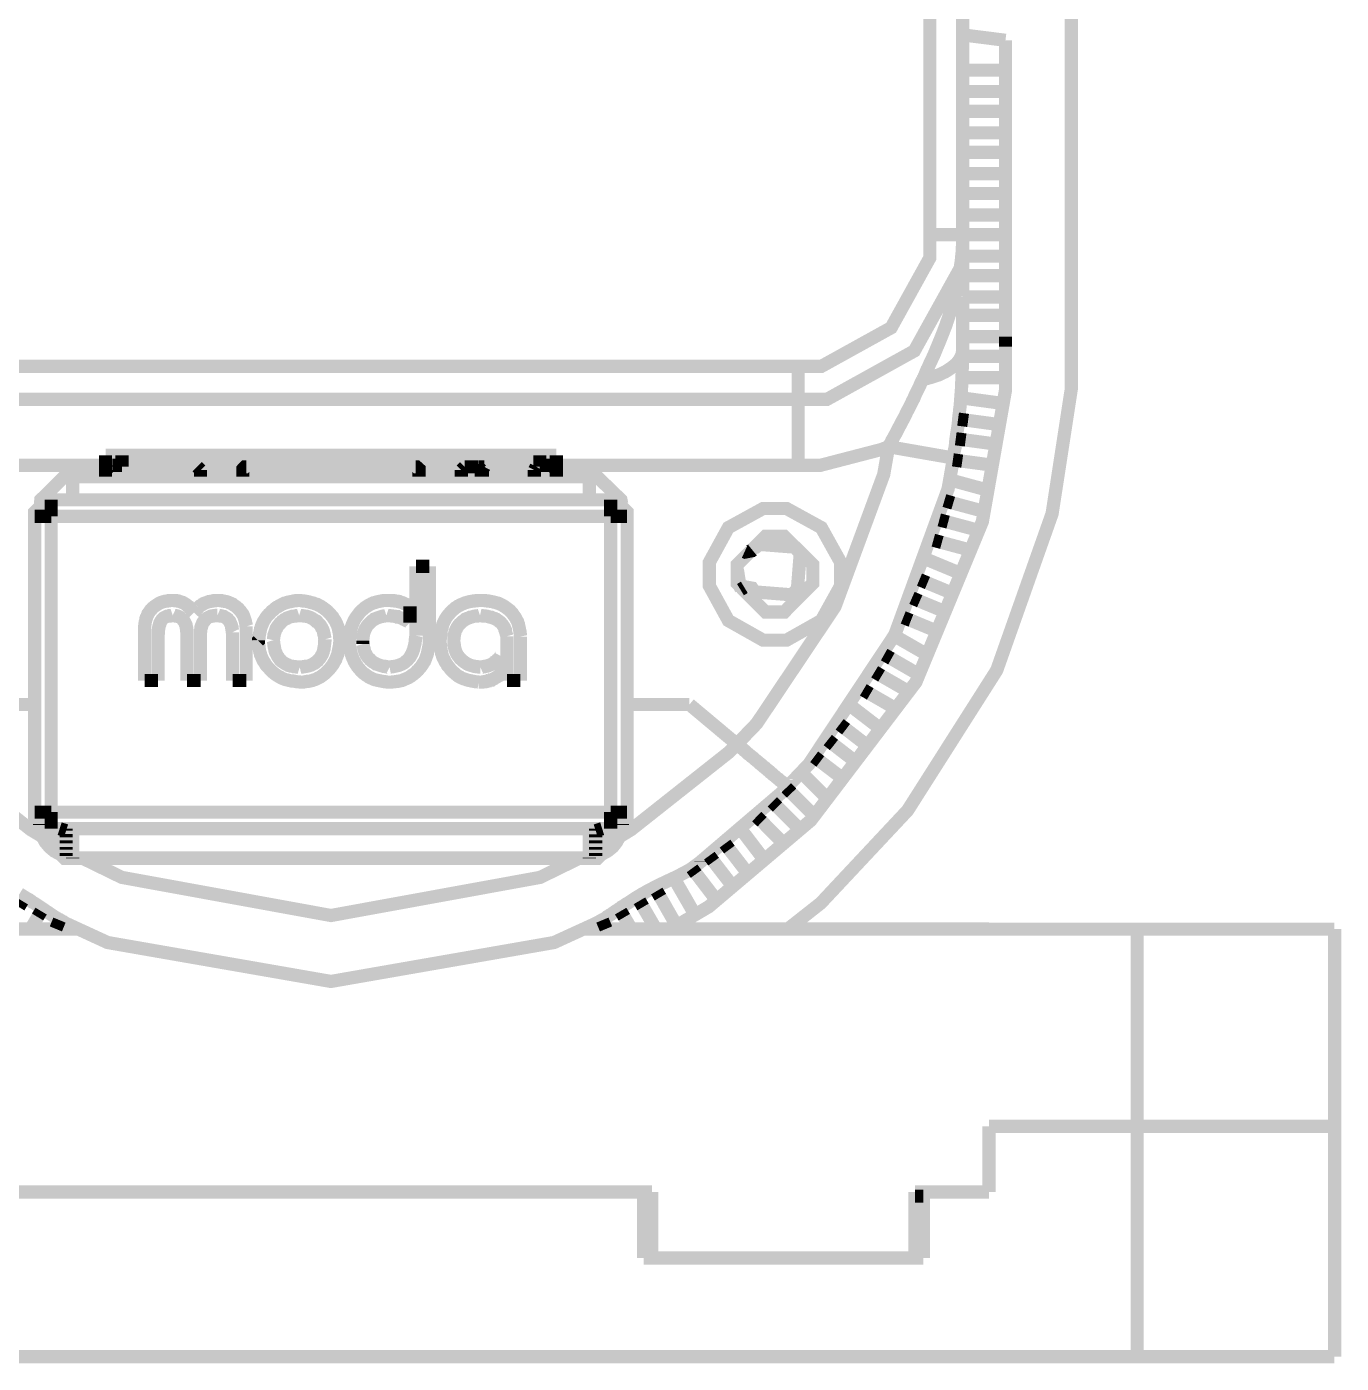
# Model space of a CAD drawing. Extents: x 0.54 to 10.46, y 0.74 to 7.76.
# Drawn here: x 9.5865 to 9.8634, y 4.1613 to 4.4428 of the extents above; entities that cross this region are included whole.
import ezdxf

# ---------------------------------------------------------------- set-up
doc = ezdxf.new("R2010")
doc.units = 0
doc.layers.get('0').update_dxf_attribs({"linetype": 'CONTINUOUS'})

msp = doc.modelspace()

# ---------------------------------------------------------------- linework, layer by layer
at = {"color": 0, "const_width": 0.00278}
for points in [[(9.77675, 4.39899), (9.77675, 4.52713)], [(9.78369, 4.52713), (9.78369, 4.39899)], [(9.80658, 4.47293), (9.80658, 4.37543)], [(9.79269, 4.43994), (9.78369, 4.44108)], [(9.79269, 4.37543), (9.79269, 4.43994)], [(9.78369, 4.43365), (9.79269, 4.43365)], [(9.78369, 4.42914), (9.79269, 4.42914)], [(9.79269, 4.42497), (9.78369, 4.42497)], [(9.79269, 4.42046), (9.78369, 4.42046)], [(9.78369, 4.41635), (9.79269, 4.41635)], [(9.78369, 4.41183), (9.79269, 4.41183)], [(9.79269, 4.40767), (9.78369, 4.40767)], [(9.79269, 4.40315), (9.78369, 4.40315)], [(9.74903, 4.37125), (9.7539, 4.37125), (9.76861, 4.37939), (9.77675, 4.3941), (9.77675, 4.39899)], [(9.74903, 4.36431), (9.7551, 4.36431), (9.77349, 4.37451), (9.78369, 4.3929), (9.78369, 4.39899)], [(9.77522, 4.36843), (9.7755, 4.36897), (9.77572, 4.36947), (9.77615, 4.37056), (9.77642, 4.37104), (9.77664, 4.37158), (9.77686, 4.37207), (9.77713, 4.37261), (9.77735, 4.3731), (9.77761, 4.37364), (9.77806, 4.37472), (9.77826, 4.37522), (9.77849, 4.37576), (9.77869, 4.37625), (9.77957, 4.37842), (9.77974, 4.3789), (9.78017, 4.37999), (9.78033, 4.38053), (9.78054, 4.38108), (9.78088, 4.38217), (9.78108, 4.38271), (9.78125, 4.38325), (9.78136, 4.38379), (9.78201, 4.38596), (9.78212, 4.38656), (9.78228, 4.3871), (9.7825, 4.38818), (9.78261, 4.38878), (9.78276, 4.38932), (9.78288, 4.38986), (9.78299, 4.39046), (9.78304, 4.391), (9.78315, 4.39154), (9.78321, 4.39214), (9.78326, 4.39268), (9.78336, 4.39328), (9.78342, 4.39382), (9.78347, 4.39442), (9.78353, 4.39497), (9.78358, 4.39556), (9.78358, 4.39611), (9.78364, 4.39671), (9.78364, 4.39785), (9.78369, 4.39839), (9.78369, 4.39899)], [(9.77675, 4.39899), (9.78369, 4.39899)], [(9.78369, 4.39899), (9.79269, 4.39899)], [(9.78369, 4.39899), (9.78369, 4.38601)], [(9.78369, 4.39447), (9.79269, 4.39447)], [(9.79269, 4.39035), (9.78369, 4.39035)], [(9.78369, 4.38596), (9.78369, 4.37472)], [(9.79269, 4.38585), (9.78369, 4.38585)], [(9.79269, 4.382), (9.78369, 4.382)], [(9.78369, 4.3775), (9.79269, 4.3775)], [(9.79269, 4.37543), (9.79269, 4.37597), (9.79269, 4.37711), (9.79269, 4.3775)], [(9.72228, 4.25276), (9.73019, 4.25743), (9.75168, 4.27561), (9.77382, 4.30474), (9.78782, 4.33854), (9.79269, 4.36621), (9.79269, 4.37543)], [(9.7469, 4.25276), (9.75379, 4.25819), (9.77208, 4.27772), (9.79085, 4.30724), (9.80251, 4.34022), (9.80658, 4.36664), (9.80658, 4.37543)], [(9.78369, 4.37472), (9.78353, 4.37375), (9.7831, 4.37278), (9.78239, 4.37185), (9.78136, 4.37099), (9.78011, 4.37017), (9.77869, 4.36947), (9.77701, 4.36893), (9.77522, 4.36843)], [(9.78369, 4.37472), (9.78369, 4.37408), (9.78364, 4.37337), (9.78364, 4.37131), (9.78358, 4.37067), (9.78358, 4.36996), (9.78353, 4.36925), (9.78353, 4.36854), (9.78347, 4.36789), (9.78347, 4.36719), (9.78315, 4.36296), (9.78304, 4.36219), (9.78299, 4.36149), (9.78288, 4.36079), (9.78282, 4.36003), (9.78276, 4.35932), (9.78267, 4.35856), (9.78244, 4.35715), (9.78222, 4.35563), (9.78217, 4.35493), (9.78207, 4.35417), (9.7819, 4.3534), (9.78179, 4.35271), (9.78174, 4.35194)], [(9.55219, 4.37125), (9.74903, 4.37125)], [(9.74903, 4.36431), (9.74903, 4.37125)], [(9.79269, 4.37337), (9.78364, 4.37337)], [(9.76807, 4.35433), (9.76828, 4.35476), (9.76856, 4.35519), (9.76878, 4.35568), (9.76904, 4.35612), (9.76926, 4.35656), (9.76953, 4.35699), (9.77018, 4.35829), (9.77046, 4.35878), (9.77089, 4.35965), (9.77115, 4.36008), (9.7716, 4.36094), (9.77181, 4.36143), (9.77203, 4.36187), (9.77229, 4.36231), (9.77294, 4.36361), (9.77311, 4.36404), (9.77339, 4.36447), (9.77354, 4.3649), (9.77376, 4.3654), (9.77463, 4.36714), (9.77479, 4.36757), (9.77522, 4.36843)], [(9.78347, 4.36887), (9.79254, 4.36887)], [(9.74903, 4.36431), (9.55219, 4.36431)], [(9.74903, 4.36431), (9.74903, 4.35042)], [(9.79215, 4.36344), (9.78326, 4.36464)], [(9.78271, 4.36014), (9.78483, 4.35986)], [(9.79172, 4.35894), (9.78489, 4.35986)], [(9.73611, 4.29167), (9.74029, 4.29601), (9.75678, 4.32064), (9.76704, 4.34847), (9.76807, 4.35433)], [(9.74903, 4.35042), (9.75375, 4.35042), (9.76654, 4.35374), (9.76807, 4.35433)], [(9.76807, 4.35433), (9.78174, 4.35194)], [(9.78429, 4.35574), (9.78222, 4.35601)], [(9.78429, 4.35574), (9.79118, 4.35482)], [(9.69808, 4.35254), (9.60314, 4.35254)], [(9.60314, 4.35254), (9.60314, 4.35042)], [(9.60661, 4.35254), (9.60607, 4.35254), (9.60454, 4.35097), (9.60454, 4.35042)], [(9.60661, 4.35042), (9.60661, 4.35254)], [(9.69461, 4.35042), (9.69461, 4.35254)], [(9.69672, 4.35042), (9.69672, 4.35097), (9.6951, 4.35254), (9.69461, 4.35254)], [(9.69808, 4.35042), (9.69808, 4.35254)], [(9.74675, 4.28271), (9.75131, 4.28749), (9.76938, 4.31472), (9.7806, 4.34543), (9.78174, 4.35194)], [(9.78162, 4.35157), (9.78358, 4.35129)], [(9.78358, 4.35129), (9.79047, 4.35037)], [(9.60314, 4.35042), (9.55219, 4.35042)], [(9.60314, 4.35042), (9.60314, 4.34939)], [(9.60385, 4.3501), (9.60314, 4.34939)], [(9.60314, 4.34939), (9.60314, 4.34804)], [(9.62315, 4.34939), (9.60314, 4.34939)], [(9.60385, 4.3501), (9.62244, 4.3501)], [(9.60449, 4.3501), (9.60449, 4.35042)], [(9.60661, 4.35042), (9.60454, 4.35042)], [(9.69461, 4.35042), (9.60661, 4.35042)], [(9.62315, 4.34939), (9.62244, 4.3501)], [(9.62315, 4.34939), (9.62315, 4.34804)], [(9.63276, 4.3501), (9.63254, 4.3501), (9.63206, 4.34961), (9.63206, 4.34939)], [(9.63206, 4.34939), (9.63206, 4.34804)], [(9.63276, 4.3501), (9.66846, 4.3501)], [(9.66917, 4.34939), (9.66917, 4.34961), (9.66862, 4.3501), (9.66846, 4.3501)], [(9.66917, 4.34804), (9.66917, 4.34939)], [(9.67806, 4.34939), (9.67876, 4.3501)], [(9.67806, 4.34939), (9.67806, 4.34804)], [(9.68229, 4.34939), (9.67806, 4.34939)], [(9.67876, 4.3501), (9.68158, 4.3501)], [(9.68229, 4.34939), (9.68158, 4.3501)], [(9.68164, 4.3501), (9.68294, 4.3501)], [(9.68229, 4.34939), (9.68229, 4.34804)], [(9.68251, 4.34939), (9.68229, 4.34939)], [(9.68251, 4.34939), (9.68289, 4.3501)], [(9.68251, 4.34939), (9.68251, 4.34804)], [(9.69347, 4.34939), (9.68251, 4.34939)], [(9.68289, 4.3501), (9.69385, 4.3501)], [(9.69347, 4.34939), (9.69385, 4.3501)], [(9.69808, 4.34939), (9.69347, 4.34939)], [(9.69347, 4.34939), (9.69347, 4.34804)], [(9.69385, 4.3501), (9.69743, 4.3501)], [(9.69672, 4.35042), (9.69461, 4.35042)], [(9.69672, 4.35042), (9.69672, 4.3501)], [(9.69808, 4.34939), (9.69738, 4.3501)], [(9.74903, 4.35042), (9.69808, 4.35042)], [(9.69808, 4.35042), (9.69808, 4.34939)], [(9.69808, 4.34939), (9.69808, 4.34804)], [(9.59619, 4.34804), (9.59446, 4.34804), (9.58951, 4.34315), (9.58942, 4.34229)], [(9.70503, 4.34804), (9.59619, 4.34804)], [(9.71186, 4.34229), (9.71169, 4.34315), (9.70665, 4.34804), (9.70503, 4.34804)], [(9.78939, 4.34506), (9.78082, 4.34739)], [(9.59169, 4.34315), (9.59082, 4.34315), (9.58822, 4.34056), (9.58822, 4.33968)], [(9.59169, 4.33968), (9.59169, 4.34315)], [(9.59169, 4.34315), (9.70953, 4.34315)], [(9.70953, 4.33968), (9.70953, 4.34315)], [(9.713, 4.33968), (9.713, 4.34056), (9.71039, 4.34315), (9.70953, 4.34315)], [(9.77983, 4.34299), (9.78168, 4.34244)], [(9.78836, 4.34065), (9.78168, 4.34244)], [(9.58822, 4.33968), (9.59169, 4.33968)], [(9.58822, 4.27735), (9.58822, 4.33968)], [(9.59169, 4.33968), (9.59169, 4.27735)], [(9.70953, 4.33968), (9.59169, 4.33968)], [(9.70953, 4.27735), (9.70953, 4.33968)], [(9.70953, 4.33968), (9.713, 4.33968)], [(9.713, 4.33968), (9.713, 4.27735)], [(9.7806, 4.33843), (9.77875, 4.33892)], [(9.7806, 4.33843), (9.78728, 4.33664)], [(9.7775, 4.33464), (9.77929, 4.33415)], [(9.73774, 4.33219), (9.73785, 4.33214), (9.73931, 4.33242), (9.73942, 4.33251)], [(9.73942, 4.32438), (9.73996, 4.32374), (9.74756, 4.32314), (9.74821, 4.32368), (9.74886, 4.32428), (9.74946, 4.33182), (9.74892, 4.33247), (9.74832, 4.33317), (9.74078, 4.33376), (9.74013, 4.33317), (9.74001, 4.33311), (9.73947, 4.33257), (9.73942, 4.33247)], [(9.77929, 4.33415), (9.78597, 4.33236)], [(9.66851, 4.32915), (9.67133, 4.32915)], [(9.66851, 4.31451), (9.66851, 4.32915)], [(9.67133, 4.32915), (9.67133, 4.31304)], [(9.73628, 4.32878), (9.73622, 4.3284), (9.73682, 4.32471), (9.73703, 4.32433)], [(9.78424, 4.32721), (9.77615, 4.33057)], [(9.77458, 4.32633), (9.77626, 4.32563)], [(9.73687, 4.32422), (9.73768, 4.32471)], [(9.73942, 4.32438), (9.73931, 4.32454), (9.73779, 4.32482), (9.73768, 4.32471)], [(9.78267, 4.32297), (9.77626, 4.32563)], [(9.61139, 4.31646), (9.61139, 4.31662), (9.61143, 4.31685), (9.61143, 4.317), (9.61149, 4.31717), (9.61149, 4.31739), (9.61154, 4.31754), (9.6116, 4.31776), (9.61165, 4.31793), (9.61165, 4.31814), (9.61171, 4.31831), (9.61182, 4.31847), (9.61193, 4.31879), (9.61203, 4.31896), (9.61208, 4.31917), (9.61219, 4.31933), (9.61231, 4.31944), (9.61263, 4.31993), (9.61279, 4.32004), (9.6129, 4.32021), (9.61317, 4.32047), (9.61333, 4.32058), (9.61344, 4.32069), (9.61442, 4.32135), (9.61458, 4.3214), (9.61475, 4.3215), (9.61496, 4.32156), (9.61529, 4.32167), (9.6155, 4.32172), (9.61567, 4.32178), (9.61583, 4.32178), (9.61604, 4.32183), (9.61621, 4.32183), (9.61638, 4.32189), (9.6166, 4.32189), (9.61681, 4.32194), (9.61735, 4.32194)], [(9.61735, 4.32194), (9.61774, 4.32194), (9.61783, 4.32189), (9.61811, 4.32189), (9.61828, 4.32183), (9.61838, 4.32183), (9.61849, 4.32178), (9.61865, 4.32178), (9.61888, 4.32167), (9.61903, 4.32161), (9.61914, 4.32161), (9.61931, 4.32156), (9.61962, 4.3214), (9.61974, 4.32129), (9.61996, 4.32118), (9.62007, 4.32107), (9.62017, 4.32101), (9.62028, 4.3209), (9.62039, 4.32086), (9.6205, 4.32075), (9.62061, 4.32069), (9.62067, 4.32058), (9.62088, 4.32036), (9.62099, 4.32032), (9.62104, 4.32021), (9.62115, 4.3201), (9.62121, 4.31999), (9.62131, 4.31988), (9.62136, 4.31976), (9.62147, 4.31972), (9.62158, 4.31961), (9.62164, 4.3195), (9.62175, 4.31939)], [(9.62175, 4.31939), (9.62185, 4.3195), (9.6219, 4.31961), (9.62213, 4.31982), (9.62218, 4.31999), (9.62229, 4.32004), (9.6224, 4.32015), (9.6225, 4.32032), (9.62261, 4.32042), (9.62272, 4.32047), (9.62304, 4.32081), (9.62315, 4.32086), (9.62332, 4.32096), (9.62343, 4.32101), (9.62354, 4.32113), (9.62369, 4.32118), (9.62381, 4.32124), (9.62392, 4.32135), (9.62424, 4.32146), (9.62435, 4.3215), (9.62451, 4.32156), (9.62463, 4.32161), (9.62478, 4.32167), (9.62489, 4.32167), (9.62506, 4.32172), (9.62522, 4.32172), (9.62537, 4.32178), (9.62549, 4.32178), (9.62565, 4.32183), (9.62576, 4.32183), (9.62592, 4.32189), (9.62625, 4.32189), (9.62636, 4.32194), (9.62685, 4.32194)], [(9.62685, 4.32194), (9.62722, 4.32194), (9.62739, 4.32189), (9.62761, 4.32189), (9.62776, 4.32183), (9.62793, 4.32183), (9.62815, 4.32178), (9.62831, 4.32172), (9.62847, 4.32172), (9.62869, 4.32167), (9.62901, 4.32156), (9.62918, 4.32146), (9.62939, 4.3214), (9.62972, 4.32124), (9.62989, 4.32118), (9.62999, 4.32107), (9.63064, 4.32064), (9.63092, 4.32036), (9.63108, 4.32026), (9.63118, 4.32015), (9.63129, 4.31999), (9.63157, 4.31972), (9.63189, 4.31922), (9.632, 4.31912), (9.63211, 4.31896), (9.63217, 4.31879), (9.63226, 4.31858), (9.63254, 4.31776), (9.6326, 4.31754), (9.6326, 4.31739), (9.63265, 4.31717), (9.63271, 4.317), (9.63271, 4.31662), (9.63276, 4.31646)], [(9.63536, 4.31353), (9.63547, 4.31407), (9.63547, 4.3144), (9.63553, 4.31461), (9.63558, 4.31494), (9.63564, 4.31515), (9.63569, 4.31549), (9.63574, 4.31569), (9.63579, 4.31597), (9.6359, 4.31625), (9.63596, 4.31651), (9.63607, 4.31679), (9.63618, 4.317), (9.63629, 4.31728), (9.63639, 4.31749), (9.63656, 4.31776), (9.63672, 4.31799), (9.63683, 4.31819), (9.63715, 4.31863), (9.63737, 4.31885), (9.63753, 4.31907), (9.63775, 4.31922), (9.63792, 4.31944), (9.63813, 4.31967), (9.63857, 4.31999), (9.63878, 4.32021), (9.63921, 4.32053), (9.63949, 4.32064), (9.63971, 4.32081), (9.63992, 4.3209), (9.64019, 4.32107), (9.6404, 4.32118), (9.64068, 4.32129), (9.6409, 4.3214), (9.64117, 4.32146), (9.64144, 4.32156), (9.64253, 4.32178), (9.64274, 4.32183), (9.64307, 4.32189), (9.64333, 4.32189), (9.64361, 4.32194), (9.64388, 4.32194)], [(9.64388, 4.32194), (9.64415, 4.32194), (9.64469, 4.32183), (9.64497, 4.32183), (9.64529, 4.32178), (9.64611, 4.32161), (9.64638, 4.3215), (9.64692, 4.3214), (9.64714, 4.32129), (9.64746, 4.32118), (9.64768, 4.32113), (9.64794, 4.32096), (9.64822, 4.32086), (9.64844, 4.32075), (9.64865, 4.32058), (9.64893, 4.32042), (9.64958, 4.31993), (9.64979, 4.31972), (9.65001, 4.31956), (9.65022, 4.31933), (9.65039, 4.31912), (9.65061, 4.3189), (9.65076, 4.31868), (9.65099, 4.31847), (9.6511, 4.31825), (9.65126, 4.31803), (9.65142, 4.31776), (9.65158, 4.31754), (9.65169, 4.31728), (9.65181, 4.31706), (9.65213, 4.31625), (9.6524, 4.31489), (9.6524, 4.31461), (9.65246, 4.31435), (9.65246, 4.31401), (9.6525, 4.31375), (9.6525, 4.31347)], [(9.65446, 4.31304), (9.65446, 4.31332), (9.65451, 4.31358), (9.65451, 4.31386), (9.65457, 4.31413), (9.65457, 4.3144), (9.65463, 4.31467), (9.65463, 4.31494), (9.65468, 4.31521), (9.65474, 4.31543), (9.65489, 4.31625), (9.655, 4.31651), (9.65506, 4.31674), (9.65517, 4.317), (9.65528, 4.31722), (9.65539, 4.31749), (9.65549, 4.31771), (9.65565, 4.31799), (9.65576, 4.31819), (9.65674, 4.3195), (9.65712, 4.31988), (9.65756, 4.32021), (9.65776, 4.32042), (9.65799, 4.32058), (9.65821, 4.32069), (9.65842, 4.32086), (9.65869, 4.32101), (9.65912, 4.32124), (9.6594, 4.32135), (9.65961, 4.32146), (9.65989, 4.3215), (9.66015, 4.32161), (9.66043, 4.32167), (9.66064, 4.32172), (9.66174, 4.32194), (9.662, 4.32194)], [(9.662, 4.32194), (9.66342, 4.32194), (9.66351, 4.32189), (9.6639, 4.32189), (9.66407, 4.32183), (9.66422, 4.32183), (9.66439, 4.32178), (9.66461, 4.32178), (9.66471, 4.32172), (9.66493, 4.32167), (9.6651, 4.32167), (9.66521, 4.32161), (9.66536, 4.32156), (9.66558, 4.3215), (9.66575, 4.32146), (9.66585, 4.3214), (9.66601, 4.32129), (9.6665, 4.32113), (9.66667, 4.32101), (9.66683, 4.32096), (9.66699, 4.32086), (9.66732, 4.32069)], [(9.66726, 4.32069), (9.66726, 4.31728)], [(9.67361, 4.31347), (9.67361, 4.31375), (9.67367, 4.31401), (9.67367, 4.31435), (9.67383, 4.31515), (9.67383, 4.31549), (9.67393, 4.31603), (9.67404, 4.31629), (9.67415, 4.31685), (9.67426, 4.31711), (9.67437, 4.31733), (9.67449, 4.3176), (9.67464, 4.31787), (9.67475, 4.31808), (9.67492, 4.31836), (9.67524, 4.31879), (9.67546, 4.31901), (9.67578, 4.31944), (9.67622, 4.31988), (9.67643, 4.32004), (9.67665, 4.32026), (9.67686, 4.32042), (9.67714, 4.32058), (9.67736, 4.32075), (9.67763, 4.32086), (9.67785, 4.32101), (9.67893, 4.32146), (9.67914, 4.3215), (9.67947, 4.32161), (9.67969, 4.32167), (9.68001, 4.32172), (9.68056, 4.32183), (9.68083, 4.32183), (9.6811, 4.32189), (9.68143, 4.32189), (9.68169, 4.32194), (9.68224, 4.32194)], [(9.68224, 4.32194), (9.68278, 4.32194), (9.68306, 4.32189), (9.68326, 4.32189), (9.68354, 4.32183), (9.68381, 4.32183), (9.68463, 4.32167), (9.68485, 4.32161), (9.68511, 4.32156), (9.68533, 4.3215), (9.6856, 4.3214), (9.68588, 4.32135), (9.68631, 4.32113), (9.68658, 4.32101), (9.68679, 4.3209), (9.68701, 4.32075), (9.68722, 4.32064), (9.68832, 4.31982), (9.68847, 4.31961), (9.68886, 4.31922), (9.68896, 4.31901), (9.68946, 4.31836), (9.68967, 4.31793), (9.68983, 4.31765), (9.68994, 4.31743), (9.69, 4.31722), (9.69011, 4.31694), (9.69015, 4.31668), (9.69021, 4.31646), (9.69037, 4.31565), (9.69043, 4.31543), (9.69043, 4.31515), (9.69049, 4.31489), (9.69049, 4.31461), (9.69054, 4.31435)], [(9.77463, 4.32178), (9.773, 4.32249)], [(9.77463, 4.32178), (9.78108, 4.31912)], [(9.61729, 4.31879), (9.61714, 4.31874), (9.61669, 4.31874), (9.6166, 4.31868), (9.61638, 4.31868), (9.61621, 4.31863), (9.6161, 4.31863), (9.61535, 4.31825), (9.61501, 4.31793), (9.6149, 4.31771), (9.61475, 4.31754), (9.61469, 4.31743), (9.61469, 4.31733), (9.61453, 4.317), (9.61453, 4.31689), (9.61447, 4.31679), (9.61442, 4.31662), (9.61442, 4.31651), (9.61436, 4.3164), (9.61436, 4.31619), (9.61431, 4.31608), (9.61431, 4.31586), (9.61426, 4.31569), (9.61426, 4.31511), (9.61421, 4.315), (9.61421, 4.31489)], [(9.62028, 4.31511), (9.62028, 4.31554), (9.62022, 4.31565), (9.62022, 4.31608), (9.62017, 4.31619), (9.62017, 4.31629), (9.62011, 4.3164), (9.62011, 4.31651), (9.62007, 4.31662), (9.62007, 4.31674), (9.62001, 4.31685), (9.62001, 4.31694), (9.61974, 4.31749), (9.61968, 4.31754), (9.61957, 4.31776), (9.61947, 4.31782), (9.61936, 4.31803), (9.61925, 4.31808), (9.61908, 4.31825), (9.61888, 4.31836), (9.61882, 4.31842), (9.61849, 4.31858), (9.61838, 4.31858), (9.61817, 4.31868), (9.61794, 4.31868), (9.61783, 4.31874), (9.6174, 4.31874), (9.61729, 4.31879)], [(9.62668, 4.31879), (9.62651, 4.31879), (9.62642, 4.31874), (9.62597, 4.31874), (9.62582, 4.31868), (9.6256, 4.31868), (9.62549, 4.31863), (9.62537, 4.31863), (9.62528, 4.31858), (9.62517, 4.31858), (9.62463, 4.31831), (9.62457, 4.31825), (9.62446, 4.31819), (9.62435, 4.31808), (9.62424, 4.31803), (9.62418, 4.31793), (9.62408, 4.31787), (9.62403, 4.31776), (9.62392, 4.31771), (9.62381, 4.31749), (9.62369, 4.31739), (9.62364, 4.31728), (9.62358, 4.31722), (9.62349, 4.317), (9.62349, 4.31689), (9.62338, 4.31668), (9.62338, 4.31657), (9.62332, 4.31646), (9.62332, 4.31635), (9.62326, 4.31625), (9.62326, 4.31608), (9.62321, 4.31597), (9.62321, 4.31565), (9.62315, 4.31554), (9.62315, 4.31526)], [(9.62989, 4.31526), (9.62983, 4.31538), (9.62983, 4.31575), (9.62978, 4.31586), (9.62978, 4.31619), (9.62972, 4.31629), (9.62972, 4.3164), (9.62967, 4.31651), (9.62967, 4.31657), (9.62961, 4.31668), (9.62956, 4.31685), (9.62956, 4.31689), (9.62944, 4.31711), (9.62944, 4.31722), (9.62935, 4.31743), (9.62924, 4.31749), (9.62913, 4.31771), (9.6289, 4.31793), (9.62885, 4.31803), (9.62875, 4.31808), (9.62858, 4.31825), (9.62825, 4.31842), (9.62819, 4.31847), (9.6281, 4.31853), (9.62799, 4.31853), (9.62776, 4.31863), (9.62765, 4.31863), (9.62756, 4.31868), (9.62733, 4.31868), (9.62722, 4.31874), (9.62679, 4.31874), (9.62668, 4.31879)], [(9.64393, 4.31879), (9.64378, 4.31874), (9.64339, 4.31874), (9.64324, 4.31868), (9.64307, 4.31868), (9.6429, 4.31863), (9.64268, 4.31863), (9.64253, 4.31858), (9.64236, 4.31858), (9.64139, 4.31825), (9.64128, 4.31814), (9.64111, 4.31808), (9.64094, 4.31799), (9.64079, 4.31793), (9.64068, 4.31782), (9.64035, 4.3176), (9.64025, 4.31749), (9.64014, 4.31733), (9.63997, 4.31722), (9.63986, 4.31711), (9.63976, 4.31694), (9.63965, 4.31685), (9.63954, 4.31668), (9.63943, 4.31657), (9.63921, 4.31625), (9.63917, 4.31608), (9.63906, 4.31597), (9.63861, 4.31467), (9.63861, 4.31446), (9.63857, 4.31429), (9.63857, 4.31413), (9.63851, 4.31396), (9.63851, 4.31381), (9.63846, 4.31358)], [(9.64936, 4.31375), (9.64931, 4.31392), (9.64931, 4.31407), (9.64925, 4.31424), (9.64925, 4.3144), (9.64919, 4.31461), (9.64914, 4.31478), (9.64914, 4.31494), (9.64903, 4.31526), (9.64903, 4.31543), (9.64893, 4.31575), (9.64882, 4.31592), (9.64876, 4.31608), (9.64865, 4.31619), (9.6486, 4.31635), (9.64849, 4.31651), (9.64844, 4.31662), (9.64833, 4.31679), (9.64785, 4.31728), (9.64774, 4.31743), (9.64757, 4.31749), (9.64746, 4.31765), (9.64729, 4.31771), (9.64719, 4.31782), (9.64686, 4.31803), (9.64675, 4.31808), (9.6466, 4.31819), (9.64643, 4.31825), (9.64626, 4.31836), (9.64561, 4.31858), (9.64546, 4.31858), (9.64529, 4.31863), (9.64512, 4.31863), (9.64497, 4.31868), (9.64481, 4.31868), (9.64458, 4.31874), (9.6441, 4.31874), (9.64393, 4.31879)], [(9.66228, 4.31879), (9.66194, 4.31868), (9.66178, 4.31868), (9.66146, 4.31858), (9.66129, 4.31858), (9.66032, 4.31825), (9.66021, 4.31819), (9.66004, 4.31814), (9.65989, 4.31803), (9.65972, 4.31799), (9.65961, 4.31787), (9.65944, 4.31776), (9.65935, 4.31771), (9.65918, 4.3176), (9.65847, 4.31689), (9.65836, 4.31674), (9.65826, 4.31662), (9.65815, 4.31646), (9.6581, 4.31635), (9.65799, 4.31619), (9.65793, 4.31603), (9.65782, 4.31592), (9.65771, 4.3156), (9.65761, 4.31543), (9.65756, 4.31526), (9.65756, 4.31511), (9.65744, 4.31478), (9.65744, 4.31461), (9.65739, 4.31446), (9.65739, 4.31413), (9.65733, 4.31396), (9.65733, 4.31347)], [(9.66726, 4.31728), (9.66715, 4.31739), (9.66699, 4.31743), (9.66683, 4.31754), (9.66667, 4.3176), (9.66656, 4.31771), (9.66624, 4.31782), (9.66607, 4.31793), (9.66596, 4.31799), (9.66581, 4.31803), (9.66564, 4.31814), (9.66547, 4.31819), (9.66536, 4.31825), (9.66487, 4.31842), (9.66471, 4.31842), (9.66461, 4.31853), (9.66439, 4.31853), (9.66422, 4.31858), (9.66411, 4.31858), (9.66396, 4.31863), (9.66374, 4.31863), (9.66357, 4.31868), (9.66331, 4.31868), (9.66308, 4.31874), (9.66243, 4.31874), (9.66228, 4.31879)], [(9.68201, 4.31879), (9.68186, 4.31874), (9.68169, 4.31874), (9.68153, 4.31868), (9.68115, 4.31868), (9.68099, 4.31863), (9.68078, 4.31863), (9.68028, 4.31847), (9.68007, 4.31842), (9.67996, 4.31842), (9.67979, 4.31831), (9.67958, 4.31825), (9.67925, 4.31814), (9.6791, 4.31803), (9.67893, 4.31799), (9.67882, 4.31787), (9.67833, 4.31754), (9.67785, 4.31706), (9.67768, 4.31694), (9.67757, 4.31679), (9.67746, 4.31668), (9.67714, 4.31619), (9.67708, 4.31603), (9.67703, 4.31592), (9.67692, 4.31575), (9.67686, 4.3156), (9.67676, 4.31538), (9.67671, 4.31521), (9.67671, 4.31506), (9.6766, 4.31472), (9.6766, 4.31456), (9.67654, 4.31435), (9.67654, 4.31401), (9.67649, 4.31386), (9.67649, 4.31347)], [(9.68767, 4.3144), (9.68761, 4.31461), (9.68756, 4.31478), (9.68744, 4.31521), (9.68733, 4.31554), (9.68733, 4.31575), (9.68722, 4.31592), (9.68718, 4.31614), (9.68713, 4.31629), (9.68668, 4.31694), (9.68625, 4.31739), (9.68608, 4.31749), (9.68599, 4.3176), (9.68576, 4.31776), (9.68544, 4.31799), (9.68528, 4.31803), (9.68511, 4.31814), (9.68494, 4.31819), (9.68474, 4.31825), (9.68457, 4.31831), (9.68435, 4.31842), (9.68419, 4.31842), (9.68397, 4.31847), (9.68381, 4.31853), (9.6836, 4.31858), (9.68343, 4.31863), (9.68321, 4.31863), (9.68306, 4.31868), (9.68261, 4.31868), (9.68246, 4.31874), (9.68224, 4.31874), (9.68201, 4.31879)], [(9.77115, 4.31836), (9.77279, 4.31771)], [(9.77285, 4.31771), (9.77924, 4.31506)], [(9.61139, 4.30507), (9.61139, 4.31646)], [(9.61421, 4.31489), (9.61421, 4.30507)], [(9.62028, 4.30507), (9.62028, 4.31511)], [(9.62315, 4.31526), (9.62315, 4.30507)], [(9.62989, 4.30507), (9.62989, 4.31526)], [(9.63276, 4.31646), (9.63276, 4.30507)], [(9.63531, 4.31342), (9.63536, 4.31347), (9.63536, 4.31347), (9.63536, 4.31353), (9.63536, 4.31353)], [(9.64447, 4.30474), (9.64421, 4.30474), (9.64388, 4.30479), (9.64361, 4.30479), (9.64328, 4.30485), (9.64274, 4.30496), (9.64242, 4.30496), (9.64188, 4.30507), (9.64154, 4.30518), (9.641, 4.30528), (9.64019, 4.30561), (9.63997, 4.30578), (9.63971, 4.30588), (9.63917, 4.30621), (9.63872, 4.30653), (9.63846, 4.30675), (9.63824, 4.30692), (9.63781, 4.30735), (9.63764, 4.30757), (9.63721, 4.308), (9.63687, 4.30843), (9.63656, 4.30897), (9.63639, 4.30919), (9.63624, 4.30946), (9.6359, 4.31028), (9.63579, 4.31049), (9.63574, 4.31082), (9.63564, 4.31108), (9.63553, 4.31164), (9.63547, 4.31196), (9.63547, 4.31222), (9.63542, 4.3125), (9.63536, 4.31282), (9.63531, 4.3131), (9.63531, 4.31342)], [(9.63846, 4.31358), (9.63851, 4.31342), (9.63851, 4.31321), (9.63857, 4.31304), (9.63857, 4.31288), (9.63861, 4.31267), (9.63861, 4.3125), (9.63867, 4.31228), (9.63867, 4.31212), (9.63872, 4.31196), (9.63878, 4.31174), (9.63878, 4.31158), (9.63883, 4.31142), (9.63889, 4.31119), (9.63894, 4.31104), (9.63906, 4.31087), (9.63911, 4.31071), (9.63921, 4.31054), (9.63932, 4.31033), (9.63937, 4.31017), (9.63949, 4.31), (9.6396, 4.3099), (9.63992, 4.3094), (9.64008, 4.30931), (9.64019, 4.30914), (9.641, 4.3086), (9.64117, 4.30854), (9.64133, 4.30843), (9.6415, 4.30838), (9.64165, 4.30826), (9.64182, 4.30821), (9.64204, 4.30817), (9.64219, 4.30811), (9.64236, 4.30811), (9.64258, 4.30806), (9.64274, 4.308), (9.64312, 4.308), (9.64333, 4.30794), (9.64388, 4.30794), (9.64404, 4.30789)], [(9.64404, 4.30789), (9.64426, 4.30794), (9.64464, 4.30794), (9.64481, 4.308), (9.64501, 4.308), (9.64518, 4.30806), (9.6454, 4.30806), (9.64556, 4.30811), (9.64572, 4.30811), (9.64594, 4.30817), (9.64643, 4.30832), (9.6466, 4.30843), (9.64675, 4.30849), (9.64708, 4.30871), (9.64725, 4.30875), (9.6474, 4.30886), (9.64768, 4.30914), (9.64785, 4.30925), (9.64794, 4.3094), (9.64822, 4.30968), (9.64854, 4.31017), (9.6486, 4.31033), (9.64882, 4.31065), (9.64899, 4.31114), (9.64903, 4.31136), (9.64914, 4.31168), (9.64914, 4.3119), (9.64919, 4.31207), (9.64919, 4.31222), (9.64925, 4.31244), (9.64925, 4.31282), (9.64931, 4.31299), (9.64931, 4.31337), (9.64936, 4.31353), (9.64936, 4.31375)], [(9.6525, 4.31347), (9.6525, 4.31321), (9.6524, 4.31267), (9.6524, 4.31239), (9.65201, 4.31049), (9.65192, 4.31028), (9.65169, 4.30974), (9.65164, 4.30951), (9.65147, 4.30925), (9.65136, 4.30903), (9.65121, 4.30881), (9.6511, 4.30854), (9.65028, 4.30746), (9.64968, 4.30686), (9.64947, 4.30669), (9.64925, 4.30647), (9.64839, 4.30583), (9.64817, 4.30572), (9.64789, 4.30561), (9.64763, 4.30544), (9.6474, 4.30533), (9.64714, 4.30524), (9.64692, 4.30518), (9.64665, 4.30507), (9.64583, 4.3049), (9.64556, 4.3049), (9.64475, 4.30474), (9.64447, 4.30474)], [(9.66282, 4.30474), (9.66254, 4.30474), (9.662, 4.30485), (9.66174, 4.30485), (9.66038, 4.30512), (9.66015, 4.30518), (9.65989, 4.30524), (9.65961, 4.30533), (9.6594, 4.30544), (9.65912, 4.30556), (9.6589, 4.30567), (9.65864, 4.30578), (9.65821, 4.3061), (9.65793, 4.30626), (9.65776, 4.30643), (9.6575, 4.30658), (9.65712, 4.30697), (9.6569, 4.30713), (9.65657, 4.30757), (9.65636, 4.30778), (9.65619, 4.308), (9.65608, 4.30821), (9.65576, 4.30865), (9.65565, 4.30892), (9.65549, 4.30914), (9.65539, 4.3094), (9.65528, 4.30963), (9.65506, 4.31017), (9.655, 4.31039), (9.65489, 4.31065), (9.65479, 4.31119), (9.65474, 4.31142), (9.65446, 4.31278), (9.65446, 4.31304)], [(9.65733, 4.31347), (9.65733, 4.31315), (9.65733, 4.31315), (9.65733, 4.31304), (9.65733, 4.31304), (9.65733, 4.31293), (9.65733, 4.31293), (9.65733, 4.31288), (9.65733, 4.31288), (9.65733, 4.31278)], [(9.65733, 4.31278), (9.65744, 4.31244), (9.65744, 4.31228), (9.6575, 4.31212), (9.65756, 4.3119), (9.65756, 4.31179), (9.65761, 4.31158), (9.65782, 4.31093), (9.65788, 4.31082), (9.65799, 4.31065), (9.65804, 4.31049), (9.65815, 4.31033), (9.65821, 4.31022), (9.65831, 4.31006), (9.65842, 4.30994), (9.65853, 4.30979), (9.65864, 4.30968), (9.65881, 4.30957), (9.6589, 4.3094), (9.65901, 4.30931), (9.65918, 4.30919), (9.65929, 4.30908), (9.65944, 4.30897), (9.65956, 4.30892), (9.65989, 4.30871), (9.66004, 4.30865), (9.66015, 4.30854), (9.66038, 4.30849), (9.66049, 4.30843), (9.66129, 4.30817), (9.66151, 4.30811), (9.66168, 4.30811), (9.66178, 4.30806), (9.662, 4.30806), (9.66217, 4.308), (9.66233, 4.308), (9.66249, 4.30794), (9.66287, 4.30794), (9.66297, 4.30789)], [(9.67133, 4.31304), (9.67133, 4.31278), (9.6709, 4.3106), (9.67068, 4.31006), (9.67062, 4.30985), (9.67051, 4.30957), (9.67042, 4.30935), (9.67031, 4.30908), (9.67014, 4.30886), (9.66997, 4.3086), (9.66986, 4.30838), (9.66954, 4.30794), (9.66932, 4.30772), (9.669, 4.30729), (9.66878, 4.30713), (9.66862, 4.30692), (9.66835, 4.30669), (9.66818, 4.30653), (9.66797, 4.30637), (9.66769, 4.30621), (9.66754, 4.30604), (9.66726, 4.30588), (9.66704, 4.30572), (9.66678, 4.30561), (9.66656, 4.3055), (9.66601, 4.30528), (9.66581, 4.30518), (9.66553, 4.30507), (9.66471, 4.3049), (9.6645, 4.3049), (9.66417, 4.30485), (9.6639, 4.30479), (9.66363, 4.30479), (9.66336, 4.30474), (9.66282, 4.30474)], [(9.66297, 4.30789), (9.66325, 4.30794), (9.66347, 4.308), (9.66374, 4.308), (9.66396, 4.30806), (9.66422, 4.30811), (9.66487, 4.30826), (9.6651, 4.30838), (9.66531, 4.30843), (9.66558, 4.30854), (9.66575, 4.30865), (9.66596, 4.30875), (9.66618, 4.30892), (9.66635, 4.30908), (9.66656, 4.30925), (9.66704, 4.30974), (9.66721, 4.30994), (9.66732, 4.31011), (9.66754, 4.31054), (9.66769, 4.31076), (9.66775, 4.31099), (9.66786, 4.31119), (9.66792, 4.31142), (9.66803, 4.31164), (9.66808, 4.31185), (9.66812, 4.31212), (9.66824, 4.31256), (9.66829, 4.31282), (9.66835, 4.31304), (9.66835, 4.31326), (9.6684, 4.31353), (9.6684, 4.31375), (9.66846, 4.31401), (9.66846, 4.31424), (9.66851, 4.31451)], [(9.68175, 4.30474), (9.68147, 4.30479), (9.68121, 4.30479), (9.68067, 4.3049), (9.68033, 4.30496), (9.68012, 4.30501), (9.67979, 4.30507), (9.67958, 4.30512), (9.67931, 4.30518), (9.67876, 4.30539), (9.67854, 4.30544), (9.678, 4.30567), (9.67779, 4.30583), (9.67751, 4.30593), (9.67686, 4.30643), (9.67665, 4.30664), (9.67643, 4.30681), (9.67583, 4.3074), (9.67551, 4.30783), (9.67529, 4.30806), (9.67513, 4.30826), (9.67503, 4.30849), (9.67486, 4.30875), (9.67469, 4.30897), (9.67458, 4.30919), (9.67449, 4.30946), (9.67432, 4.30974), (9.67421, 4.30994), (9.6741, 4.31022), (9.67404, 4.31049), (9.67393, 4.31076), (9.67393, 4.31104), (9.67383, 4.31131), (9.67383, 4.31153), (9.67378, 4.31185), (9.67372, 4.31212), (9.67372, 4.31239), (9.67361, 4.31293), (9.67361, 4.31347)], [(9.67649, 4.31347), (9.67649, 4.3131), (9.67654, 4.31293), (9.67654, 4.31272), (9.6766, 4.31256), (9.6766, 4.31239), (9.67665, 4.31218), (9.67665, 4.31201), (9.67671, 4.31185), (9.67676, 4.31164), (9.67697, 4.31099), (9.67708, 4.31082), (9.67714, 4.31065), (9.67746, 4.31017), (9.67757, 4.31006), (9.67779, 4.30974), (9.6779, 4.30963), (9.67806, 4.30951), (9.67833, 4.30925), (9.6785, 4.30914), (9.6786, 4.30903), (9.67925, 4.3086), (9.67942, 4.30854), (9.67958, 4.30843), (9.68024, 4.30821), (9.68044, 4.30817), (9.68078, 4.30806), (9.68093, 4.30806), (9.68115, 4.308), (9.68147, 4.308), (9.68169, 4.30794), (9.68207, 4.30794)], [(9.68767, 4.30507), (9.68767, 4.3144)], [(9.69049, 4.31435), (9.69049, 4.30507)], [(9.77681, 4.31017), (9.76926, 4.31451)], [(9.68207, 4.30789), (9.68218, 4.30794), (9.68257, 4.30794), (9.68272, 4.308), (9.68294, 4.308), (9.68306, 4.30806), (9.68321, 4.30806), (9.68332, 4.30811), (9.68343, 4.30811), (9.68354, 4.30817), (9.68371, 4.30821), (9.68381, 4.30821), (9.68392, 4.30826), (9.68408, 4.30832), (9.68414, 4.30838), (9.68431, 4.30843), (9.68451, 4.30854), (9.68463, 4.30865), (9.68494, 4.30881), (9.68506, 4.30892), (9.68517, 4.30897), (9.68522, 4.30908), (9.68533, 4.30914), (9.68544, 4.30925), (9.68554, 4.30931), (9.68565, 4.3094), (9.68571, 4.30951), (9.68582, 4.30957), (9.68588, 4.30968), (9.68599, 4.30979), (9.68608, 4.30985), (9.68619, 4.30994), (9.68625, 4.31006), (9.68636, 4.31011), (9.68642, 4.31022)], [(9.68642, 4.31022), (9.68642, 4.30643)], [(9.76714, 4.31054), (9.76867, 4.30968)], [(9.77468, 4.30621), (9.76867, 4.30968)], [(9.68642, 4.30643), (9.68636, 4.30637), (9.68614, 4.30626), (9.68608, 4.30621), (9.68604, 4.3061), (9.68571, 4.30593), (9.68565, 4.30588), (9.68554, 4.30583), (9.68549, 4.30578), (9.68517, 4.30561), (9.68511, 4.30556), (9.685, 4.3055), (9.68494, 4.30544), (9.68474, 4.30533), (9.68463, 4.30533), (9.6844, 4.30524), (9.68435, 4.30518), (9.68425, 4.30518), (9.68403, 4.30507), (9.68392, 4.30507), (9.68386, 4.30501), (9.68375, 4.30501), (9.68365, 4.30496), (9.68354, 4.30496), (9.68343, 4.3049), (9.68332, 4.3049), (9.68321, 4.30485), (9.683, 4.30485), (9.68289, 4.30479), (9.68261, 4.30479), (9.68251, 4.30474), (9.68175, 4.30474)], [(9.7666, 4.30604), (9.76514, 4.30692)], [(9.61421, 4.30507), (9.61139, 4.30507)], [(9.62315, 4.30507), (9.62028, 4.30507)], [(9.63276, 4.30507), (9.62989, 4.30507)], [(9.69049, 4.30507), (9.68767, 4.30507)], [(9.7666, 4.30604), (9.77263, 4.30257)], [(9.76275, 4.30311), (9.76421, 4.30225)], [(9.76421, 4.30225), (9.77024, 4.29878)], [(9.58822, 4.30003), (9.57508, 4.30003)], [(9.713, 4.30003), (9.72613, 4.30003)], [(9.713, 4.30003), (9.72613, 4.30003)], [(9.72613, 4.30003), (9.73611, 4.29167)], [(9.72613, 4.30003), (9.73611, 4.29167)], [(9.76719, 4.29428), (9.76036, 4.29953)], [(9.75776, 4.29585), (9.75911, 4.29482)], [(9.75657, 4.2915), (9.75526, 4.29254)], [(9.7646, 4.29058), (9.75911, 4.29482)], [(9.73611, 4.29167), (9.73639, 4.29139), (9.73671, 4.29118), (9.73699, 4.2909), (9.73731, 4.29069), (9.73757, 4.29042), (9.7379, 4.29021), (9.73817, 4.28993), (9.7385, 4.28965), (9.73876, 4.28944), (9.73904, 4.28917), (9.73931, 4.28896), (9.73964, 4.28874), (9.7399, 4.28847), (9.74072, 4.28782), (9.741, 4.28754), (9.74154, 4.28711), (9.74175, 4.28689), (9.74203, 4.28674), (9.74224, 4.28651), (9.74251, 4.28629), (9.74274, 4.28608), (9.74294, 4.28592), (9.74322, 4.28569), (9.74365, 4.28537), (9.74403, 4.285), (9.74425, 4.28483), (9.74442, 4.28467), (9.74462, 4.2845), (9.74479, 4.2844), (9.74496, 4.28424), (9.74511, 4.28413), (9.74528, 4.28396), (9.74561, 4.28375), (9.74593, 4.28342), (9.7461, 4.28331), (9.74625, 4.28315), (9.74636, 4.2831), (9.74642, 4.28304), (9.74647, 4.28293), (9.74653, 4.28293), (9.74664, 4.28282), (9.74669, 4.28282), (9.74669, 4.28276), (9.74675, 4.28276), (9.74675, 4.28271)], [(9.74675, 4.28271), (9.74675, 4.28276), (9.74669, 4.28276), (9.74653, 4.28293), (9.74647, 4.28293), (9.74647, 4.28299), (9.74642, 4.28304), (9.74631, 4.2831), (9.74615, 4.28326), (9.74604, 4.28331), (9.74593, 4.28342), (9.74582, 4.28347), (9.74544, 4.28386), (9.74511, 4.28407), (9.74479, 4.2844), (9.74462, 4.2845), (9.74442, 4.28467), (9.74425, 4.28483), (9.74382, 4.28515), (9.74343, 4.28554), (9.74317, 4.28569), (9.743, 4.28592), (9.74274, 4.28614), (9.74251, 4.28629), (9.74224, 4.28651), (9.74203, 4.28674), (9.74175, 4.28689), (9.74126, 4.28738), (9.7399, 4.28847), (9.73964, 4.28874), (9.73936, 4.28896), (9.73904, 4.28917), (9.73876, 4.28944), (9.73844, 4.28965), (9.7379, 4.29021), (9.73757, 4.29042), (9.73731, 4.29069), (9.73703, 4.2909), (9.73671, 4.29118), (9.73643, 4.29139), (9.73611, 4.29167)], [(9.75657, 4.2915), (9.76204, 4.28728)], [(9.75239, 4.28901), (9.75369, 4.28803)], [(9.75369, 4.28803), (9.75922, 4.28381)], [(9.75564, 4.27974), (9.74957, 4.28581)], [(9.7264, 4.26535), (9.72819, 4.26665), (9.74517, 4.28114), (9.74675, 4.28271)], [(9.74653, 4.2825), (9.74761, 4.28136)], [(9.75256, 4.27642), (9.74761, 4.28136)], [(9.74468, 4.27843), (9.7436, 4.27951)], [(9.74468, 4.27843), (9.74963, 4.27349)], [(9.58822, 4.27735), (9.59169, 4.27735)], [(9.58822, 4.27735), (9.58822, 4.27647), (9.59082, 4.27387), (9.59169, 4.27387)], [(9.58925, 4.2755), (9.58942, 4.27419), (9.58979, 4.27285), (9.59044, 4.27165), (9.59131, 4.27061), (9.59233, 4.26975), (9.59353, 4.2691), (9.59483, 4.26872)], [(9.59169, 4.27735), (9.61594, 4.27735)], [(9.59169, 4.27735), (9.59169, 4.27387)], [(9.61594, 4.27735), (9.68528, 4.27735)], [(9.68528, 4.27735), (9.70953, 4.27735)], [(9.70638, 4.26872), (9.70768, 4.2691), (9.70888, 4.26975), (9.70996, 4.27061), (9.71078, 4.27165), (9.71143, 4.27289), (9.71181, 4.27419), (9.71197, 4.2755)], [(9.70953, 4.27735), (9.713, 4.27735)], [(9.70953, 4.27387), (9.71039, 4.27387), (9.713, 4.27647), (9.713, 4.27735)], [(9.70953, 4.27735), (9.70953, 4.27387)], [(9.74029, 4.27642), (9.74143, 4.27533)], [(9.74143, 4.27533), (9.74631, 4.2704)], [(9.58925, 4.2749), (9.58942, 4.27354), (9.58979, 4.27225), (9.59044, 4.27106), (9.59131, 4.27001), (9.59233, 4.26915), (9.59353, 4.2685), (9.59483, 4.26812)], [(9.58925, 4.27485), (9.58925, 4.27463)], [(9.58925, 4.27468), (9.58925, 4.27376), (9.59446, 4.26774), (9.59619, 4.26774)], [(9.58925, 4.27458), (9.58925, 4.27285), (9.59446, 4.26764), (9.59619, 4.26764)], [(9.58946, 4.27468), (9.58985, 4.27344), (9.5905, 4.27229), (9.59136, 4.27126), (9.59239, 4.27046), (9.59358, 4.26981), (9.59483, 4.26942)], [(9.58968, 4.27453), (9.59028, 4.27322), (9.59115, 4.27208), (9.59224, 4.27115), (9.59347, 4.27046), (9.59483, 4.27001)], [(9.59011, 4.27425), (9.59099, 4.273), (9.59213, 4.27197), (9.59338, 4.27121), (9.59483, 4.27078)], [(9.59065, 4.27403), (9.59153, 4.27306), (9.5925, 4.27229), (9.59364, 4.27175), (9.59483, 4.27138)], [(9.59142, 4.27387), (9.59244, 4.27306), (9.59358, 4.27246), (9.59483, 4.27208)], [(9.61594, 4.27387), (9.59169, 4.27387)], [(9.59218, 4.27387), (9.59343, 4.27317), (9.59483, 4.27274)], [(9.59347, 4.27387), (9.59483, 4.27344)], [(9.59483, 4.27387), (9.59483, 4.27344)], [(9.59483, 4.27274), (9.59483, 4.27208)], [(9.61594, 4.27387), (9.66103, 4.27387)], [(9.66103, 4.27387), (9.68528, 4.27387)], [(9.70953, 4.27387), (9.68528, 4.27387)], [(9.70503, 4.26774), (9.70676, 4.26774), (9.71192, 4.27371), (9.71197, 4.27463)], [(9.70503, 4.26764), (9.70676, 4.26764), (9.71197, 4.27285), (9.71197, 4.27458)], [(9.70638, 4.26812), (9.70768, 4.2685), (9.70888, 4.26915), (9.70996, 4.27001), (9.71078, 4.27106), (9.71143, 4.27225), (9.71181, 4.27354), (9.71197, 4.2749)], [(9.70638, 4.26942), (9.70768, 4.26981), (9.70882, 4.27046), (9.70985, 4.27126), (9.71072, 4.27229), (9.71137, 4.27344), (9.71181, 4.27468)], [(9.70638, 4.27001), (9.70779, 4.27046), (9.70899, 4.27115), (9.71007, 4.27208), (9.71094, 4.27322), (9.71153, 4.27453)], [(9.70638, 4.27078), (9.70785, 4.27121), (9.70915, 4.27197), (9.71024, 4.273), (9.7111, 4.27425)], [(9.70638, 4.27138), (9.70762, 4.27175), (9.70871, 4.27229), (9.70975, 4.27306), (9.71056, 4.27403)], [(9.70638, 4.27274), (9.70779, 4.27317), (9.70904, 4.27387)], [(9.70638, 4.27208), (9.70762, 4.27246), (9.70876, 4.27306), (9.70979, 4.27387)], [(9.70638, 4.27344), (9.70638, 4.27387)], [(9.70638, 4.27344), (9.70774, 4.27387)], [(9.70638, 4.27208), (9.70638, 4.27268)], [(9.71197, 4.27485), (9.71197, 4.27463)], [(9.74224, 4.26682), (9.73708, 4.2736)], [(9.59483, 4.27138), (9.59483, 4.27078)], [(9.59483, 4.27001), (9.59483, 4.26942)], [(9.70638, 4.27078), (9.70638, 4.27138)], [(9.70638, 4.26942), (9.70638, 4.27001)], [(9.73361, 4.27072), (9.73454, 4.26947)], [(9.59483, 4.26872), (9.59483, 4.26812)], [(9.59619, 4.26764), (9.67279, 4.26764)], [(9.67279, 4.26764), (9.70503, 4.26764)], [(9.70638, 4.26812), (9.70638, 4.26872)], [(9.72857, 4.26682), (9.72857, 4.26693)], [(9.73122, 4.26693), (9.73031, 4.26818)], [(9.73122, 4.26693), (9.73546, 4.26144)], [(9.73876, 4.264), (9.73454, 4.26947)], [(9.7264, 4.26535), (9.72613, 4.26519), (9.72592, 4.26508), (9.72564, 4.26492), (9.72542, 4.26476), (9.72515, 4.26465), (9.72487, 4.26449), (9.72461, 4.26438), (9.72407, 4.26406), (9.72379, 4.26394), (9.72347, 4.26378), (9.72319, 4.26361), (9.72282, 4.26346), (9.72254, 4.26335), (9.7219, 4.26303), (9.72151, 4.26286), (9.72086, 4.26253), (9.72049, 4.26237), (9.72017, 4.26221), (9.71978, 4.26204), (9.7194, 4.26183), (9.71907, 4.26167), (9.71869, 4.2615), (9.71838, 4.26129), (9.71799, 4.26112), (9.71761, 4.2609), (9.71729, 4.26074), (9.7169, 4.26053), (9.71658, 4.26031), (9.71619, 4.26014), (9.71588, 4.25993), (9.7155, 4.25971), (9.71517, 4.2595), (9.71479, 4.25928), (9.71317, 4.25819), (9.71283, 4.25803), (9.71246, 4.25776), (9.71218, 4.25754), (9.71181, 4.25738), (9.71153, 4.25711), (9.71121, 4.25694), (9.71089, 4.25667), (9.71056, 4.25651), (9.71029, 4.25629), (9.70996, 4.25608), (9.70969, 4.25586), (9.70936, 4.25569), (9.7091, 4.25549), (9.70876, 4.25532), (9.70856, 4.2551), (9.70822, 4.25493), (9.70801, 4.25478), (9.70774, 4.25467), (9.70719, 4.25435), (9.70676, 4.25412), (9.70649, 4.25396)], [(9.72667, 4.26551), (9.72754, 4.26432)], [(9.7276, 4.26432), (9.73178, 4.25885)], [(9.72726, 4.25581), (9.72304, 4.26313)], [(9.58561, 4.25863), (9.58485, 4.25738)], [(9.59472, 4.25396), (9.59446, 4.25412), (9.59424, 4.25429), (9.59397, 4.25439), (9.59375, 4.25456), (9.59347, 4.25472), (9.59321, 4.25483), (9.59213, 4.25549), (9.59185, 4.25569), (9.59158, 4.25586), (9.59125, 4.25608), (9.59099, 4.25629), (9.59065, 4.25646), (9.59039, 4.25667), (9.58811, 4.25819), (9.58772, 4.2584), (9.5874, 4.25868), (9.58708, 4.2589), (9.58675, 4.25906), (9.58637, 4.25928), (9.58572, 4.25971), (9.58535, 4.25993), (9.58501, 4.26014)], [(9.71636, 4.25738), (9.7156, 4.25868)], [(9.71924, 4.26074), (9.72, 4.25944)], [(9.72342, 4.25342), (9.72, 4.25944)], [(9.58882, 4.25526), (9.58957, 4.25651)], [(9.71164, 4.25651), (9.7124, 4.25521)], [(9.71636, 4.25738), (9.71903, 4.25276)], [(9.5975, 4.25271), (9.48079, 4.25271)], [(9.59744, 4.25276), (9.51199, 4.25276)], [(9.5874, 4.25276), (9.58882, 4.25521)], [(9.59343, 4.25461), (9.59267, 4.25276)], [(9.59472, 4.25396), (9.60357, 4.24989), (9.65061, 4.24169), (9.6976, 4.24989), (9.70649, 4.25396)], [(9.82042, 4.25271), (9.70372, 4.25271)], [(9.78922, 4.25276), (9.70378, 4.25276)], [(9.70856, 4.25276), (9.70779, 4.25461)], [(9.7124, 4.25526), (9.71386, 4.25276)], [(9.78922, 4.25276), (9.78922, 4.25271)], [(9.82042, 4.25271), (9.86199, 4.25271)], [(9.82042, 4.21115), (9.82042, 4.25271)], [(9.86203, 4.25271), (9.86203, 4.21115)], [(9.78922, 4.21115), (9.78922, 4.19732)], [(9.82042, 4.21115), (9.78922, 4.21115)], [(9.86203, 4.21115), (9.82042, 4.21115)], [(9.82042, 4.21115), (9.82042, 4.16265)], [(9.86203, 4.16265), (9.86203, 4.21115)], [(9.58301, 4.19732), (9.71821, 4.19732)], [(9.71647, 4.19732), (9.58479, 4.19732)], [(9.71647, 4.18343), (9.71647, 4.19732)], [(9.71821, 4.18343), (9.71821, 4.19732)], [(9.77365, 4.19732), (9.78922, 4.19732)], [(9.77365, 4.19732), (9.77365, 4.18343)], [(9.77539, 4.19646), (9.77365, 4.19646)], [(9.77539, 4.19732), (9.77539, 4.18343)], [(9.78922, 4.19732), (9.77539, 4.19732)], [(9.77539, 4.18343), (9.71647, 4.18343)], [(9.77365, 4.18343), (9.71821, 4.18343)], [(9.82042, 4.16265), (9.48079, 4.16265)], [(9.82042, 4.16265), (9.86199, 4.16265)]]:
    msp.add_lwpolyline(points, dxfattribs=at)
at = {"color": 250, "const_width": 0.00278}
for points in [[(9.60661, 4.35042), (9.60661, 4.3501)], [(9.66917, 4.34939), (9.63206, 4.34939)], [(9.69461, 4.3501), (9.69461, 4.35042)], [(9.59619, 4.34804), (9.59619, 4.34315)], [(9.70503, 4.34315), (9.70503, 4.34804)], [(9.56511, 4.29167), (9.56689, 4.28982), (9.5874, 4.27365), (9.58968, 4.27229)], [(9.71158, 4.27229), (9.71382, 4.27365), (9.73426, 4.28982), (9.73611, 4.29167)], [(9.59619, 4.26774), (9.59619, 4.27387)], [(9.70503, 4.27387), (9.70503, 4.26774)], [(9.67279, 4.26774), (9.59619, 4.26774)], [(9.59619, 4.26774), (9.59619, 4.26764)], [(9.59831, 4.26764), (9.60656, 4.26361), (9.65061, 4.25558), (9.69467, 4.26361), (9.7029, 4.26764)], [(9.70503, 4.26774), (9.67279, 4.26774)], [(9.70503, 4.26764), (9.70503, 4.26774)]]:
    msp.add_lwpolyline(points, dxfattribs=at)
at = {"color": 0, "const_width": 0.00278}
for points in [[(9.73031, 4.32747), (9.73031, 4.32997), (9.73432, 4.33729), (9.74164, 4.34131), (9.74414, 4.34131), (9.74658, 4.34131), (9.7539, 4.33729), (9.75797, 4.32997), (9.75797, 4.32747), (9.75797, 4.32503), (9.7539, 4.31771), (9.74658, 4.31358), (9.74414, 4.31358), (9.74164, 4.31358), (9.73432, 4.31771), (9.73031, 4.32503), (9.73031, 4.32747)], [(9.73617, 4.32747), (9.73617, 4.32949), (9.74214, 4.33544), (9.74414, 4.33544), (9.7461, 4.33544), (9.75211, 4.32949), (9.75211, 4.32747), (9.75211, 4.32553), (9.7461, 4.3195), (9.74414, 4.3195), (9.74214, 4.3195), (9.73617, 4.32553), (9.73617, 4.32747)], [(9.86203, 4.16265), (9.86203, 4.16265)], [(9.86203, 4.16265), (9.86203, 4.16265)]]:
    msp.add_lwpolyline(points, close=True, dxfattribs=at)

doc.saveas('drawing.dxf')
